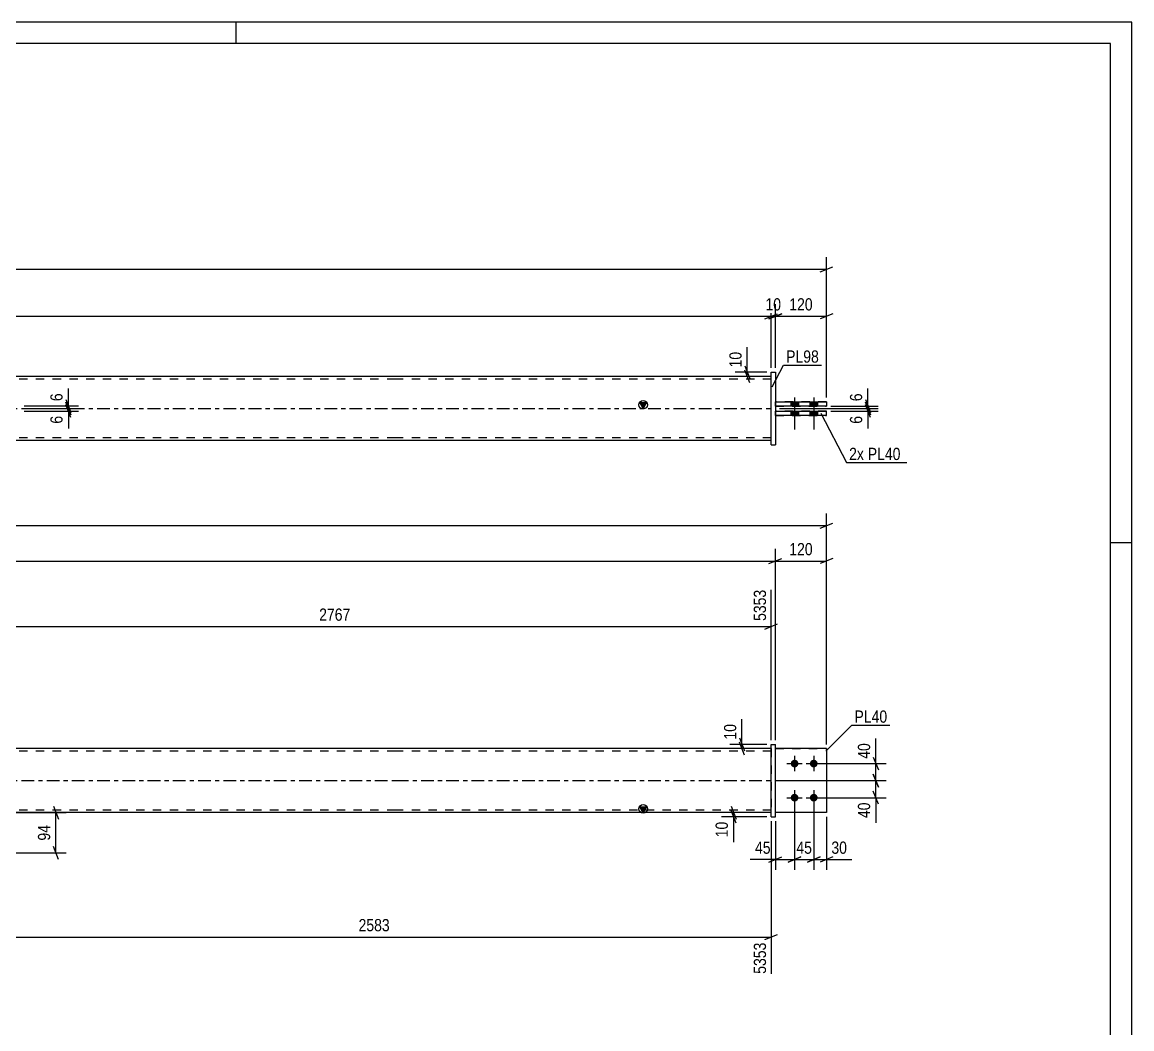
# Model space of a CAD drawing. Header units: millimetres. Extents: x 0 to 594, y 0 to 420.
# Drawn here: x 333.8 to 594, y 184.1 to 420 of the extents above; entities that cross this region are included whole.
import ezdxf

# ---------------------------------------------------------------- set-up
doc = ezdxf.new("R2010")
doc.units = ezdxf.units.MM
doc.linetypes.add('DXK_LINE_DOT2', pattern=[3.9198, 1.9599, -1.9599])
doc.linetypes.add('DXK_LINE_DOT3', pattern=[5.9187, 2.979, -0.9799, 0.9799, -0.9799])
doc.styles.add('Arial Narrow', font='ARIALN.TTF', dxfattribs={"height": 0.2})

# ---------------------------------------------------------------- blocks, each defined once
blk = doc.blocks.new('Unknown-580611074-1130')
at = {"color": 5, "linetype": 'Continuous'}
for p, q in [((594, 420), (0, 420)), ((384, 415), (384, 420)), ((594, 0), (594, 420)), ((589, 415), (5, 415)), ((589, 5), (589, 415)), ((594, 298), (589, 298))]:
    blk.add_line(p, q, dxfattribs=at)
blk = doc.blocks.new('Part-580611074-1695 - 1673')
at = {"color": 2, "linetype": 'Continuous'}
for p, q in [((522.43, 249.73), (510.43, 249.73)), ((522.43, 249.73), (522.43, 249.73)), ((522.43, 249.73), (522.43, 234.73)), ((522.43, 234.73), (510.43, 234.73))]:
    blk.add_line(p, q, dxfattribs=at)
at = {"color": 7, "linetype": 'DXK_LINE_DOT2'}
for p, q in [((522.43, 249.73), (510.43, 249.73)), ((510.43, 249.73), (510.43, 249.73)), ((510.43, 234.73), (510.43, 249.73)), ((522.43, 249.73), (522.43, 249.73)), ((522.43, 234.73), (510.43, 234.73))]:
    blk.add_line(p, q, dxfattribs=at)
blk = doc.blocks.new('Part-580611074-1700 - 1673')
at = {"linetype": 'Continuous'}
blk.add_hatch(color=2, dxfattribs=at).paths.add_polyline_path([(479.43, 234.73), (478.63, 236.13), (480.23, 236.13)])
at = {"color": 2, "linetype": 'Continuous'}
for p, q in [((421.33, 249.73), (179.77, 249.73)), ((509.43, 249.73), (421.43, 249.73)), ((421.33, 234.73), (179.77, 234.73)), ((509.43, 234.73), (421.43, 234.73)), ((479.43, 234.73), (478.63, 236.13)), ((478.63, 236.13), (480.23, 236.13)), ((480.23, 236.13), (479.43, 234.73))]:
    blk.add_line(p, q, dxfattribs=at)
at = {"color": 7, "linetype": 'DXK_LINE_DOT2'}
for p, q in [((421.33, 249.13), (179.77, 249.13)), ((509.43, 249.13), (421.43, 249.13)), ((509.43, 249.73), (509.43, 234.73)), ((421.33, 235.33), (179.77, 235.33)), ((509.43, 235.33), (421.43, 235.33))]:
    blk.add_line(p, q, dxfattribs=at)
at = {"color": 7, "linetype": 'DXK_LINE_DOT3'}
for p, q in [((179.77, 242.23), (421.33, 242.23)), ((421.43, 242.23), (509.43, 242.23))]:
    blk.add_line(p, q, dxfattribs=at)
at = {"color": 2, "linetype": 'Continuous'}
blk.add_circle((479.43, 235.63), 1, dxfattribs=at)
blk = doc.blocks.new('Part-580611074-1685 - 1673')
at = {"color": 2, "linetype": 'Continuous'}
for p, q in [((509.43, 250.73), (510.43, 250.73)), ((509.43, 233.73), (509.43, 250.73)), ((510.43, 233.73), (510.43, 250.73)), ((509.43, 233.73), (509.43, 233.73)), ((509.43, 233.73), (510.43, 233.73))]:
    blk.add_line(p, q, dxfattribs=at)
at = {"color": 7, "linetype": 'DXK_LINE_DOT2'}
for p, q in [((509.43, 250.73), (510.43, 250.73)), ((509.43, 233.73), (510.43, 233.73))]:
    blk.add_line(p, q, dxfattribs=at)
blk = doc.blocks.new('Part-580611074-1690 - 1673')
at = {"color": 7, "linetype": 'DXK_LINE_DOT2'}
for p, q in [((510.43, 249.73), (522.43, 249.73)), ((522.43, 249.73), (510.43, 249.73)), ((510.43, 249.73), (510.43, 249.73)), ((510.43, 234.73), (510.43, 249.73)), ((522.43, 249.73), (522.43, 249.73)), ((522.43, 249.73), (522.43, 234.73)), ((522.43, 234.73), (510.43, 234.73)), ((522.43, 234.73), (510.43, 234.73))]:
    blk.add_line(p, q, dxfattribs=at)
blk = doc.blocks.new('Bolt-580611074-1710 - 1673')
at = {"linetype": 'Continuous'}
for points in [[(514.93, 247.13), (515.12, 247.11), (515.3, 247.05), (515.46, 246.96), (515.6, 246.83), (515.71, 246.68), (515.79, 246.51), (515.83, 246.32), (515.83, 246.13), (515.79, 245.95), (515.71, 245.78), (515.6, 245.63), (515.46, 245.5), (515.3, 245.41), (515.12, 245.35), (514.93, 245.33), (514.74, 245.35), (514.56, 245.41), (514.4, 245.5), (514.26, 245.63), (514.15, 245.78), (514.07, 245.95), (514.04, 246.13), (514.04, 246.32), (514.07, 246.51), (514.15, 246.68), (514.26, 246.83), (514.4, 246.96), (514.56, 247.05), (514.74, 247.11)], [(519.43, 247.13), (519.62, 247.11), (519.8, 247.05), (519.96, 246.96), (520.1, 246.83), (520.21, 246.68), (520.29, 246.51), (520.33, 246.32), (520.33, 246.13), (520.29, 245.95), (520.21, 245.78), (520.1, 245.63), (519.96, 245.5), (519.8, 245.41), (519.62, 245.35), (519.43, 245.33), (519.24, 245.35), (519.06, 245.41), (518.9, 245.5), (518.76, 245.63), (518.65, 245.78), (518.57, 245.95), (518.54, 246.13), (518.54, 246.32), (518.57, 246.51), (518.65, 246.68), (518.76, 246.83), (518.9, 246.96), (519.06, 247.05), (519.24, 247.11)], [(514.93, 239.13), (515.12, 239.11), (515.3, 239.05), (515.46, 238.96), (515.6, 238.83), (515.71, 238.68), (515.79, 238.51), (515.83, 238.32), (515.83, 238.13), (515.79, 237.95), (515.71, 237.78), (515.6, 237.63), (515.46, 237.5), (515.3, 237.41), (515.12, 237.35), (514.93, 237.33), (514.74, 237.35), (514.56, 237.41), (514.4, 237.5), (514.26, 237.63), (514.15, 237.78), (514.07, 237.95), (514.04, 238.13), (514.04, 238.32), (514.07, 238.51), (514.15, 238.68), (514.26, 238.83), (514.4, 238.96), (514.56, 239.05), (514.74, 239.11)], [(519.43, 239.13), (519.62, 239.11), (519.8, 239.05), (519.96, 238.96), (520.1, 238.83), (520.21, 238.68), (520.29, 238.51), (520.33, 238.32), (520.33, 238.13), (520.29, 237.95), (520.21, 237.78), (520.1, 237.63), (519.96, 237.5), (519.8, 237.41), (519.62, 237.35), (519.43, 237.33), (519.24, 237.35), (519.06, 237.41), (518.9, 237.5), (518.76, 237.63), (518.65, 237.78), (518.57, 237.95), (518.54, 238.13), (518.54, 238.32), (518.57, 238.51), (518.65, 238.68), (518.76, 238.83), (518.9, 238.96), (519.06, 239.05), (519.24, 239.11)]]:
    blk.add_hatch(color=1, dxfattribs=at).paths.add_polyline_path(points)
at = {"color": 1, "linetype": 'Continuous'}
for p, q in [((514.93, 248.03), (514.93, 244.43)), ((519.43, 248.03), (519.43, 244.43)), ((513.13, 246.23), (516.73, 246.23)), ((517.63, 246.23), (521.23, 246.23)), ((514.93, 240.03), (514.93, 236.43)), ((519.43, 240.03), (519.43, 236.43)), ((513.13, 238.23), (516.73, 238.23)), ((517.63, 238.23), (521.23, 238.23))]:
    blk.add_line(p, q, dxfattribs=at)
blk = doc.blocks.new('Bolt-580611074-1371 - 1367')
at = {"linetype": 'Continuous'}
for points in [[(515.83, 331.04), (514.03, 331.04), (514.03, 330.04), (515.83, 330.04)], [(515.83, 331.03), (514.03, 331.03), (514.03, 330.03), (515.83, 330.03)], [(520.33, 331.04), (518.53, 331.04), (518.53, 330.04), (520.33, 330.04)], [(520.33, 331.03), (518.53, 331.03), (518.53, 330.03), (520.33, 330.03)], [(515.83, 328.84), (514.03, 328.84), (514.03, 327.84), (515.83, 327.84)], [(515.83, 328.83), (514.03, 328.83), (514.03, 327.83), (515.83, 327.83)], [(520.33, 328.84), (518.53, 328.84), (518.53, 327.84), (520.33, 327.84)], [(520.33, 328.83), (518.53, 328.83), (518.53, 327.83), (520.33, 327.83)]]:
    blk.add_hatch(color=1, dxfattribs=at).paths.add_polyline_path(points)
at = {"color": 1, "linetype": 'Continuous'}
for p, q in [((514.03, 331.04), (514.03, 330.04)), ((514.03, 331.03), (514.03, 330.03)), ((514.93, 332.04), (514.93, 324.54)), ((514.93, 332.03), (514.93, 324.53)), ((515.83, 331.04), (515.83, 330.04)), ((515.83, 331.03), (515.83, 330.03)), ((518.53, 331.04), (518.53, 330.04)), ((518.53, 331.03), (518.53, 330.03)), ((519.43, 332.04), (519.43, 324.54)), ((519.43, 332.03), (519.43, 324.53)), ((520.33, 331.04), (520.33, 330.04)), ((520.33, 331.03), (520.33, 330.03)), ((514.03, 328.84), (514.03, 327.84)), ((514.03, 328.83), (514.03, 327.83)), ((515.83, 328.84), (515.83, 327.84)), ((515.83, 328.83), (515.83, 327.83)), ((518.53, 328.84), (518.53, 327.84)), ((518.53, 328.83), (518.53, 327.83)), ((520.33, 328.84), (520.33, 327.84)), ((520.33, 328.83), (520.33, 327.83))]:
    blk.add_line(p, q, dxfattribs=at)
blk = doc.blocks.new('Part-580611074-1456 - 1367')
at = {"linetype": 'Continuous'}
blk.add_hatch(color=2, dxfattribs=at).paths.add_polyline_path([(479.43, 329.45), (478.63, 330.85), (480.23, 330.85)])
at = {"color": 2, "linetype": 'Continuous'}
for p, q in [((421.33, 336.95), (179.77, 336.95)), ((509.43, 336.95), (421.43, 336.95)), ((479.43, 329.45), (478.63, 330.85)), ((478.63, 330.85), (480.23, 330.85)), ((480.23, 330.85), (479.43, 329.45)), ((421.33, 321.95), (179.77, 321.95)), ((509.43, 321.95), (421.43, 321.95))]:
    blk.add_line(p, q, dxfattribs=at)
at = {"color": 7, "linetype": 'DXK_LINE_DOT2'}
for p, q in [((421.33, 336.35), (179.77, 336.35)), ((509.43, 336.35), (421.43, 336.35)), ((509.43, 321.95), (509.43, 336.95)), ((421.33, 322.55), (179.77, 322.55)), ((509.43, 322.55), (421.43, 322.55))]:
    blk.add_line(p, q, dxfattribs=at)
at = {"color": 7, "linetype": 'DXK_LINE_DOT3'}
for p, q in [((179.77, 329.45), (421.33, 329.45)), ((421.43, 329.45), (509.43, 329.45))]:
    blk.add_line(p, q, dxfattribs=at)
at = {"color": 2, "linetype": 'Continuous'}
blk.add_circle((479.43, 330.35), 1, dxfattribs=at)
blk = doc.blocks.new('Part-580611074-1461 - 1367')
at = {"color": 7, "linetype": 'DXK_LINE_DOT2'}
for p, q in [((510.43, 327.83), (510.43, 328.84)), ((522.43, 328.84), (510.43, 328.84)), ((510.43, 327.84), (522.43, 327.84))]:
    blk.add_line(p, q, dxfattribs=at)
at = {"color": 2, "linetype": 'Continuous'}
for p, q in [((510.43, 328.83), (522.43, 328.83)), ((522.43, 327.83), (510.43, 327.83)), ((522.43, 327.83), (522.43, 328.84))]:
    blk.add_line(p, q, dxfattribs=at)
blk = doc.blocks.new('Part-580611074-1433 - 1367')
at = {"color": 2, "linetype": 'Continuous'}
for p, q in [((509.43, 337.96), (509.43, 337.95)), ((509.43, 320.95), (509.43, 337.95)), ((509.43, 337.95), (510.43, 337.95)), ((510.43, 337.96), (510.43, 337.95)), ((510.43, 337.95), (510.43, 320.95)), ((509.43, 320.96), (509.43, 320.95)), ((509.43, 320.95), (510.43, 320.95)), ((510.43, 320.96), (510.43, 320.95))]:
    blk.add_line(p, q, dxfattribs=at)
at = {"color": 7, "linetype": 'DXK_LINE_DOT2'}
for p, q in [((509.43, 337.95), (509.43, 337.96)), ((509.43, 337.96), (510.43, 337.96)), ((509.43, 320.96), (510.43, 320.96))]:
    blk.add_line(p, q, dxfattribs=at)
blk = doc.blocks.new('Part-580611074-1466 - 1367')
at = {"color": 7, "linetype": 'DXK_LINE_DOT2'}
for p, q in [((510.43, 330.03), (510.43, 331.04)), ((522.43, 331.04), (510.43, 331.04)), ((522.43, 331.03), (522.43, 331.04)), ((510.43, 330.04), (522.43, 330.04))]:
    blk.add_line(p, q, dxfattribs=at)
at = {"color": 2, "linetype": 'Continuous'}
for p, q in [((510.43, 331.03), (522.43, 331.03)), ((522.43, 331.04), (522.43, 330.03)), ((522.43, 330.03), (510.43, 330.03))]:
    blk.add_line(p, q, dxfattribs=at)
blk = doc.blocks.new('StraightDimension-580611074-1936 - 1673')
at = {"color": 7, "linetype": 'Continuous'}
for p, q in [((508.43, 234.73), (497.78, 234.73)), ((500.03, 236.23), (501.23, 233.23)), ((501.23, 232.23), (500.03, 235.23)), ((500.63, 233.73), (500.63, 234.73)), ((508.43, 233.73), (497.78, 233.73))]:
    blk.add_line(p, q, dxfattribs=at)
at = {"color": 0}
blk.add_wipeout([(499.88, 233.2), (495.68, 233.2), (495.68, 228.35), (499.88, 228.35)], dxfattribs=at)
at = {"color": 7, "linetype": 'Continuous'}
blk.add_line((500.63, 233.73), (500.63, 227.82), dxfattribs=at)
blk.add_line((500.63, 233.73), (500.63, 227.82), dxfattribs=at)
at = {"color": 3, "style": 'Arial Narrow'}
blk.add_text('10', height=2.863, rotation=90.0002, dxfattribs=at).set_placement((499.28, 228.95))
blk = doc.blocks.new('StraightDimension-580611074-1955 - 1673')
at = {"color": 7, "linetype": 'Continuous'}
for p, q in [((514.93, 237.23), (514.93, 221.34)), ((519.43, 237.23), (519.43, 221.34)), ((513.43, 223.14), (516.43, 224.34)), ((520.93, 224.34), (517.93, 223.14)), ((514.93, 223.74), (519.43, 223.74))]:
    blk.add_line(p, q, dxfattribs=at)
at = {"color": 0}
blk.add_wipeout([(519.61, 224.49), (519.61, 228.69), (514.75, 228.69), (514.75, 224.49)], dxfattribs=at)
at = {"color": 3, "style": 'Arial Narrow'}
blk.add_text('45', height=2.863, dxfattribs=at).set_placement((515.35, 225.09))
blk = doc.blocks.new('StraightDimension-580611074-2017 - 1673')
at = {"color": 7, "linetype": 'Continuous'}
for p, q in [((510.43, 242.23), (536.39, 242.23)), ((533.39, 243.73), (534.59, 240.73)), ((533.99, 238.23), (533.99, 242.23)), ((534.59, 236.73), (533.39, 239.73)), ((520.43, 238.23), (536.39, 238.23))]:
    blk.add_line(p, q, dxfattribs=at)
at = {"color": 0}
blk.add_wipeout([(533.24, 237.7), (529.04, 237.7), (529.04, 232.85), (533.24, 232.85)], dxfattribs=at)
at = {"color": 7, "linetype": 'Continuous'}
blk.add_line((533.99, 238.23), (533.99, 232.32), dxfattribs=at)
blk.add_line((533.99, 238.23), (533.99, 232.32), dxfattribs=at)
at = {"color": 3, "style": 'Arial Narrow'}
blk.add_text('40', height=2.863, rotation=90.0002, dxfattribs=at).set_placement((532.64, 233.45))
blk = doc.blocks.new('StraightDimension-580611074-2031 - 1673')
at = {"color": 7, "linetype": 'Continuous'}
for p, q in [((508.43, 250.73), (499.75, 250.73)), ((502, 252.23), (503.2, 249.23)), ((503.2, 248.23), (502, 251.23)), ((502.6, 249.73), (502.6, 250.73)), ((508.43, 249.73), (499.75, 249.73))]:
    blk.add_line(p, q, dxfattribs=at)
at = {"color": 0}
blk.add_wipeout([(501.85, 256.11), (497.65, 256.11), (497.65, 251.25), (501.85, 251.25)], dxfattribs=at)
at = {"color": 7, "linetype": 'Continuous'}
blk.add_line((502.6, 250.73), (502.6, 256.63), dxfattribs=at)
blk.add_line((502.6, 250.73), (502.6, 256.63), dxfattribs=at)
at = {"color": 3, "style": 'Arial Narrow'}
blk.add_text('10', height=2.863, rotation=90.0002, dxfattribs=at).set_placement((501.25, 251.85))
blk = doc.blocks.new('StraightDimension-580611074-1760 - 1673')
at = {"color": 7, "linetype": 'Continuous'}
for p, q in [((304.8, 250.73), (304.8, 286.98)), ((509.43, 251.73), (509.43, 286.98)), ((306.3, 278.96), (303.3, 277.76)), ((507.93, 277.76), (510.93, 278.96)), ((304.8, 278.36), (509.43, 278.36))]:
    blk.add_line(p, q, dxfattribs=at)
at = {"color": 0, "linetype": 'Continuous'}
blk.add_wipeout([(508.83, 287.58), (504.63, 287.58), (504.63, 279.06), (508.83, 279.06)], dxfattribs=at)
at = {"color": 0}
blk.add_wipeout([(411.37, 279.11), (411.37, 283.31), (402.86, 283.31), (402.86, 279.11)], dxfattribs=at)
at = {"color": 3, "linetype": 'Continuous', "style": 'Arial Narrow'}
blk.add_text('5353', height=2.863, rotation=90.0002, dxfattribs=at).set_placement((508.23, 279.66))
at = {"color": 3, "style": 'Arial Narrow'}
blk.add_text('2767', height=2.863, dxfattribs=at).set_placement((403.46, 279.71))
blk = doc.blocks.new('StraightDimension-580611074-2050 - 1673')
at = {"color": 7, "linetype": 'Continuous'}
for p, q in [((508.93, 293.11), (511.93, 294.31)), ((510.43, 251.73), (510.43, 296.56)), ((90.67, 293.71), (510.43, 293.71))]:
    blk.add_line(p, q, dxfattribs=at)
blk = doc.blocks.new('StraightDimension-580611074-2040 - 1673')
at = {"color": 7, "linetype": 'Continuous'}
for p, q in [((508.93, 293.11), (511.93, 294.31)), ((510.43, 251.73), (510.43, 296.56)), ((523.93, 294.31), (520.93, 293.11)), ((522.43, 250.73), (522.43, 296.56)), ((510.43, 293.71), (522.43, 293.71))]:
    blk.add_line(p, q, dxfattribs=at)
at = {"color": 0}
blk.add_wipeout([(519.77, 294.46), (519.77, 298.66), (513.09, 298.66), (513.09, 294.46)], dxfattribs=at)
at = {"color": 3, "style": 'Arial Narrow'}
blk.add_text('120', height=2.863, dxfattribs=at).set_placement((513.69, 295.06))
blk = doc.blocks.new('StraightDimension-580611074-1945 - 1673')
at = {"color": 7, "linetype": 'Continuous'}
for p, q in [((514.93, 237.23), (514.93, 221.34)), ((510.43, 232.73), (510.43, 221.34)), ((508.93, 223.14), (511.93, 224.34)), ((516.43, 224.34), (513.43, 223.14)), ((510.43, 223.74), (514.93, 223.74))]:
    blk.add_line(p, q, dxfattribs=at)
at = {"color": 0}
blk.add_wipeout([(509.91, 224.49), (509.91, 228.69), (505.05, 228.69), (505.05, 224.49)], dxfattribs=at)
at = {"color": 7, "linetype": 'Continuous'}
blk.add_line((510.43, 223.74), (504.52, 223.74), dxfattribs=at)
blk.add_line((510.43, 223.74), (504.52, 223.74), dxfattribs=at)
at = {"color": 3, "style": 'Arial Narrow'}
blk.add_text('45', height=2.863, dxfattribs=at).set_placement((505.65, 225.09))
blk = doc.blocks.new('StraightDimension-580611074-1746 - 1673')
at = {"color": 7, "linetype": 'Continuous'}
for p, q in [((522.43, 250.73), (522.43, 304.85)), ((78.67, 302), (522.43, 302)), ((520.93, 301.4), (523.93, 302.6))]:
    blk.add_line(p, q, dxfattribs=at)
blk = doc.blocks.new('StraightDimension-580611074-1838 - 1673')
at = {"color": 7, "linetype": 'Continuous'}
for p, q in [((323.28, 233.73), (323.28, 188.26)), ((509.43, 232.73), (509.43, 196.96)), ((324.78, 206.18), (321.78, 204.98)), ((323.28, 205.58), (509.43, 205.58)), ((507.93, 204.98), (510.93, 206.18))]:
    blk.add_line(p, q, dxfattribs=at)
at = {"color": 0}
blk.add_wipeout([(420.61, 206.33), (420.61, 210.53), (412.1, 210.53), (412.1, 206.33)], dxfattribs=at)
at = {"color": 0, "linetype": 'Continuous'}
blk.add_wipeout([(508.83, 204.88), (504.63, 204.88), (504.63, 196.36), (508.83, 196.36)], dxfattribs=at)
at = {"color": 3, "style": 'Arial Narrow'}
blk.add_text('2583', height=2.863, dxfattribs=at).set_placement((412.7, 206.93))
at = {"color": 3, "linetype": 'Continuous', "style": 'Arial Narrow'}
blk.add_text('5353', height=2.863, rotation=90.0002, dxfattribs=at).set_placement((508.23, 196.96))
blk = doc.blocks.new('StraightDimension-580611074-1965 - 1673')
at = {"color": 7, "linetype": 'Continuous'}
for p, q in [((519.43, 237.23), (519.43, 221.34)), ((522.43, 233.73), (522.43, 221.34)), ((517.93, 223.14), (520.93, 224.34)), ((523.93, 224.34), (520.93, 223.14)), ((519.43, 223.74), (522.43, 223.74))]:
    blk.add_line(p, q, dxfattribs=at)
at = {"color": 0}
blk.add_wipeout([(527.81, 224.49), (527.81, 228.69), (522.96, 228.69), (522.96, 224.49)], dxfattribs=at)
at = {"color": 7, "linetype": 'Continuous'}
blk.add_line((522.43, 223.74), (528.34, 223.74), dxfattribs=at)
blk.add_line((522.43, 223.74), (528.34, 223.74), dxfattribs=at)
at = {"color": 3, "style": 'Arial Narrow'}
blk.add_text('30', height=2.863, dxfattribs=at).set_placement((523.56, 225.09))
blk = doc.blocks.new('StraightDimension-580611074-1993 - 1673')
at = {"color": 7, "linetype": 'Continuous'}
for p, q in [((329.04, 234.73), (344.14, 234.73)), ((341.14, 236.23), (342.34, 233.23)), ((341.74, 225.28), (341.74, 234.73)), ((342.34, 223.78), (341.14, 226.78)), ((328.78, 225.28), (344.14, 225.28))]:
    blk.add_line(p, q, dxfattribs=at)
at = {"color": 0}
blk.add_wipeout([(340.99, 232.43), (336.79, 232.43), (336.79, 227.58), (340.99, 227.58)], dxfattribs=at)
at = {"color": 3, "style": 'Arial Narrow'}
blk.add_text('94', height=2.863, rotation=90.0002, dxfattribs=at).set_placement((340.39, 228.18))
blk = doc.blocks.new('StraightDimension-580611074-2004 - 1673')
at = {"color": 7, "linetype": 'Continuous'}
for p, q in [((533.39, 247.73), (534.59, 244.73)), ((520.43, 246.23), (536.39, 246.23)), ((533.99, 242.23), (533.99, 246.23)), ((510.43, 242.23), (536.39, 242.23)), ((534.59, 240.73), (533.39, 243.73))]:
    blk.add_line(p, q, dxfattribs=at)
at = {"color": 0}
blk.add_wipeout([(533.24, 251.61), (529.04, 251.61), (529.04, 246.75), (533.24, 246.75)], dxfattribs=at)
at = {"color": 7, "linetype": 'Continuous'}
blk.add_line((533.99, 246.23), (533.99, 252.13), dxfattribs=at)
blk.add_line((533.99, 246.23), (533.99, 252.13), dxfattribs=at)
at = {"color": 3, "style": 'Arial Narrow'}
blk.add_text('40', height=2.863, rotation=90.0002, dxfattribs=at).set_placement((532.64, 247.35))
blk = doc.blocks.new('StraightDimension-580611074-1540 - 1367')
at = {"color": 7, "linetype": 'Continuous'}
for p, q in [((344.05, 331.55), (345.25, 328.55)), ((345.25, 327.95), (344.05, 330.95)), ((334.33, 330.05), (347.05, 330.05)), ((334.33, 329.45), (347.05, 329.45)), ((344.65, 329.45), (344.65, 330.05))]:
    blk.add_line(p, q, dxfattribs=at)
at = {"color": 0}
blk.add_wipeout([(343.9, 333.61), (339.7, 333.61), (339.7, 330.58), (343.9, 330.58)], dxfattribs=at)
at = {"color": 7, "linetype": 'Continuous'}
blk.add_line((344.65, 330.05), (344.65, 334.13), dxfattribs=at)
blk.add_line((344.65, 330.05), (344.65, 334.13), dxfattribs=at)
at = {"color": 3, "style": 'Arial Narrow'}
blk.add_text('6', height=2.86, rotation=90.0002, dxfattribs=at).set_placement((343.3, 331.18))
blk = doc.blocks.new('StraightDimension-580611074-1536 - 1367')
at = {"color": 7, "linetype": 'Continuous'}
for p, q in [((344.05, 330.95), (345.25, 327.95)), ((334.33, 329.45), (347.05, 329.45)), ((334.33, 328.85), (347.05, 328.85)), ((345.25, 327.35), (344.05, 330.35)), ((344.65, 328.85), (344.65, 329.45))]:
    blk.add_line(p, q, dxfattribs=at)
at = {"color": 0}
blk.add_wipeout([(343.9, 328.33), (339.7, 328.33), (339.7, 325.3), (343.9, 325.3)], dxfattribs=at)
at = {"color": 7, "linetype": 'Continuous'}
blk.add_line((344.65, 328.85), (344.65, 324.77), dxfattribs=at)
blk.add_line((344.65, 328.85), (344.65, 324.77), dxfattribs=at)
at = {"color": 3, "style": 'Arial Narrow'}
blk.add_text('6', height=2.86, rotation=90.0002, dxfattribs=at).set_placement((343.3, 325.9))
blk = doc.blocks.new('StraightDimension-580611074-1545 - 1367')
at = {"color": 7, "linetype": 'Continuous'}
for p, q in [((522.43, 332.03), (522.43, 364.94)), ((78.67, 362.09), (522.43, 362.09)), ((520.93, 361.49), (523.93, 362.69))]:
    blk.add_line(p, q, dxfattribs=at)
blk = doc.blocks.new('StraightDimension-580611074-1576 - 1367')
at = {"color": 7, "linetype": 'Continuous'}
for p, q in [((509.43, 338.96), (509.43, 353.93)), ((507.93, 350.48), (510.93, 351.68)), ((91.67, 351.08), (509.43, 351.08))]:
    blk.add_line(p, q, dxfattribs=at)
blk = doc.blocks.new('StraightDimension-580611074-1586 - 1367')
at = {"color": 7, "linetype": 'Continuous'}
for p, q in [((509.43, 338.96), (509.43, 353.93)), ((510.43, 338.96), (510.43, 353.93)), ((507.93, 350.48), (510.93, 351.68)), ((511.93, 351.68), (508.93, 350.48)), ((509.43, 351.08), (510.43, 351.08))]:
    blk.add_line(p, q, dxfattribs=at)
at = {"color": 0}
blk.add_wipeout([(512.36, 351.83), (512.36, 356.03), (507.5, 356.03), (507.5, 351.83)], dxfattribs=at)
at = {"color": 3, "style": 'Arial Narrow'}
blk.add_text('10', height=2.863, dxfattribs=at).set_placement((508.1, 352.43))
blk = doc.blocks.new('StraightDimension-580611074-1596 - 1367')
at = {"color": 7, "linetype": 'Continuous'}
for p, q in [((510.43, 338.96), (510.43, 353.93)), ((522.43, 332.03), (522.43, 353.93)), ((508.93, 350.48), (511.93, 351.68)), ((523.93, 351.68), (520.93, 350.48)), ((510.43, 351.08), (522.43, 351.08))]:
    blk.add_line(p, q, dxfattribs=at)
at = {"color": 0}
blk.add_wipeout([(519.77, 351.83), (519.77, 356.03), (513.09, 356.03), (513.09, 351.83)], dxfattribs=at)
at = {"color": 3, "style": 'Arial Narrow'}
blk.add_text('120', height=2.863, dxfattribs=at).set_placement((513.69, 352.43))
blk = doc.blocks.new('StraightDimension-580611074-1607 - 1367')
at = {"color": 7, "linetype": 'Continuous'}
for p, q in [((503.25, 339.46), (504.45, 336.46)), ((504.45, 335.45), (503.25, 338.45)), ((508.43, 337.96), (501, 337.96)), ((508.43, 336.95), (501, 336.95)), ((503.85, 336.95), (503.85, 337.96))]:
    blk.add_line(p, q, dxfattribs=at)
at = {"color": 0}
blk.add_wipeout([(503.1, 343.34), (498.9, 343.34), (498.9, 338.48), (503.1, 338.48)], dxfattribs=at)
at = {"color": 7, "linetype": 'Continuous'}
blk.add_line((503.85, 337.96), (503.85, 343.86), dxfattribs=at)
blk.add_line((503.85, 337.96), (503.85, 343.86), dxfattribs=at)
at = {"color": 3, "style": 'Arial Narrow'}
blk.add_text('10', height=2.863, rotation=90.0002, dxfattribs=at).set_placement((502.5, 339.08))
blk = doc.blocks.new('StraightDimension-580611074-1618 - 1367')
at = {"color": 7, "linetype": 'Continuous'}
for p, q in [((531.53, 330.94), (532.73, 327.94)), ((511.43, 329.44), (534.53, 329.44)), ((523.43, 328.83), (534.53, 328.83)), ((532.73, 327.33), (531.53, 330.33)), ((532.13, 328.83), (532.13, 329.44))]:
    blk.add_line(p, q, dxfattribs=at)
at = {"color": 0}
blk.add_wipeout([(531.38, 328.31), (527.18, 328.31), (527.18, 325.28), (531.38, 325.28)], dxfattribs=at)
at = {"color": 7, "linetype": 'Continuous'}
blk.add_line((532.13, 328.83), (532.13, 324.76), dxfattribs=at)
blk.add_line((532.13, 328.83), (532.13, 324.76), dxfattribs=at)
at = {"color": 3, "style": 'Arial Narrow'}
blk.add_text('6', height=2.86, rotation=90.0002, dxfattribs=at).set_placement((530.78, 325.88))
blk = doc.blocks.new('StraightDimension-580611074-1627 - 1367')
at = {"color": 7, "linetype": 'Continuous'}
for p, q in [((531.53, 331.53), (532.73, 328.53)), ((532.73, 327.94), (531.53, 330.94)), ((511.43, 329.44), (534.53, 329.44)), ((523.43, 330.03), (534.53, 330.03)), ((532.13, 329.44), (532.13, 330.03))]:
    blk.add_line(p, q, dxfattribs=at)
at = {"color": 0}
blk.add_wipeout([(531.38, 333.59), (527.18, 333.59), (527.18, 330.56), (531.38, 330.56)], dxfattribs=at)
at = {"color": 7, "linetype": 'Continuous'}
blk.add_line((532.13, 330.03), (532.13, 334.11), dxfattribs=at)
blk.add_line((532.13, 330.03), (532.13, 334.11), dxfattribs=at)
at = {"color": 3, "style": 'Arial Narrow'}
blk.add_text('6', height=2.86, rotation=90.0002, dxfattribs=at).set_placement((530.78, 331.16))
blk = doc.blocks.new('MarkSet-580611074-2083 - 1673')
at = {"color": 0}
blk.add_wipeout([(536.65, 255.81), (536.65, 258.81), (528.98, 258.81), (528.98, 255.81)], dxfattribs=at)
blk.add_wipeout([(536.65, 255.81), (536.65, 258.81), (528.98, 258.81), (528.98, 255.81)], dxfattribs=at)
at = {"color": 30, "linetype": 'Continuous'}
for p, q in [((522.23, 249.15), (528.38, 255.21)), ((528.38, 255.21), (537.25, 255.21))]:
    blk.add_line(p, q, dxfattribs=at)
at = {"color": 3, "style": 'Arial Narrow'}
blk.add_text('PL40', height=2.863, dxfattribs=at).set_placement((528.98, 255.81))
blk = doc.blocks.new('MarkSet-580611074-1658 - 1367')
at = {"color": 0}
blk.add_wipeout([(531.19, 317.38), (531.19, 320.38), (527.72, 320.38), (527.72, 317.38)], dxfattribs=at)
blk.add_wipeout([(531.19, 317.38), (531.19, 320.38), (527.72, 320.38), (527.72, 317.38)], dxfattribs=at)
at = {"color": 30, "linetype": 'Continuous'}
blk.add_line((521.08, 328.35), (527.12, 316.78), dxfattribs=at)
at = {"color": 0}
blk.add_wipeout([(539.77, 317.38), (539.77, 320.38), (532.09, 320.38), (532.09, 317.38)], dxfattribs=at)
blk.add_wipeout([(539.77, 317.38), (539.77, 320.38), (532.09, 320.38), (532.09, 317.38)], dxfattribs=at)
at = {"color": 30, "linetype": 'Continuous'}
blk.add_line((527.12, 316.78), (541.27, 316.78), dxfattribs=at)
at = {"color": 3, "style": 'Arial Narrow'}
for s, p in [('2x', (527.72, 317.38)), ('PL40', (532.09, 317.38))]:
    blk.add_text(s, height=2.863, dxfattribs=at).set_placement(p)
blk = doc.blocks.new('Mark-580611074-1429 - 1367')
at = {"color": 0}
blk.add_wipeout([(520.62, 340.2), (520.62, 343.2), (512.95, 343.2), (512.95, 340.2)], dxfattribs=at)
blk.add_wipeout([(520.62, 340.2), (520.62, 343.2), (512.95, 343.2), (512.95, 340.2)], dxfattribs=at)
at = {"color": 30, "linetype": 'Continuous'}
for p, q in [((509.66, 334.53), (512.35, 339.6)), ((512.35, 339.6), (521.22, 339.6))]:
    blk.add_line(p, q, dxfattribs=at)
at = {"color": 3, "style": 'Arial Narrow'}
blk.add_text('PL98', height=2.863, dxfattribs=at).set_placement((512.95, 340.2))

msp = doc.modelspace()

# ---------------------------------------------------------------- block references
for name in ['Unknown-580611074-1130', 'Part-580611074-1456 - 1367', 'Part-580611074-1433 - 1367', 'Part-580611074-1466 - 1367', 'Bolt-580611074-1371 - 1367', 'Part-580611074-1461 - 1367', 'Part-580611074-1685 - 1673', 'Part-580611074-1700 - 1673', 'Part-580611074-1695 - 1673', 'Part-580611074-1690 - 1673', 'Bolt-580611074-1710 - 1673']:
    msp.add_blockref(name, (0, 0))

# ---------------------------------------------------------------- next in the draw order: block references
for name in ['StraightDimension-580611074-1540 - 1367', 'StraightDimension-580611074-2031 - 1673', 'StraightDimension-580611074-1955 - 1673', 'StraightDimension-580611074-1936 - 1673']:
    msp.add_blockref(name, (0, 0))

# ---------------------------------------------------------------- next in the draw order: block references
for name in ['StraightDimension-580611074-1536 - 1367', 'StraightDimension-580611074-1760 - 1673', 'StraightDimension-580611074-2017 - 1673']:
    msp.add_blockref(name, (0, 0))

# ---------------------------------------------------------------- next in the draw order: block references
for name in ['StraightDimension-580611074-1545 - 1367', 'StraightDimension-580611074-2050 - 1673', 'StraightDimension-580611074-1945 - 1673', 'StraightDimension-580611074-1965 - 1673']:
    msp.add_blockref(name, (0, 0))

# ---------------------------------------------------------------- next in the draw order: block references
for name in ['StraightDimension-580611074-1576 - 1367', 'StraightDimension-580611074-2040 - 1673', 'StraightDimension-580611074-1838 - 1673']:
    msp.add_blockref(name, (0, 0))

# ---------------------------------------------------------------- next in the draw order: block references
for name in ['StraightDimension-580611074-1586 - 1367', 'StraightDimension-580611074-1746 - 1673', 'StraightDimension-580611074-1993 - 1673']:
    msp.add_blockref(name, (0, 0))

# ---------------------------------------------------------------- next in the draw order: block references
for name in ['StraightDimension-580611074-1596 - 1367', 'StraightDimension-580611074-2004 - 1673']:
    msp.add_blockref(name, (0, 0))

# ---------------------------------------------------------------- next in the draw order: block references
for name in ['StraightDimension-580611074-1607 - 1367', 'StraightDimension-580611074-1618 - 1367', 'MarkSet-580611074-2083 - 1673']:
    msp.add_blockref(name, (0, 0))

# ---------------------------------------------------------------- next in the draw order: block references
msp.add_blockref('StraightDimension-580611074-1627 - 1367', (0, 0))

# ---------------------------------------------------------------- next in the draw order: block references
for name in ['Mark-580611074-1429 - 1367', 'MarkSet-580611074-1658 - 1367']:
    msp.add_blockref(name, (0, 0))

doc.saveas('drawing.dxf')
